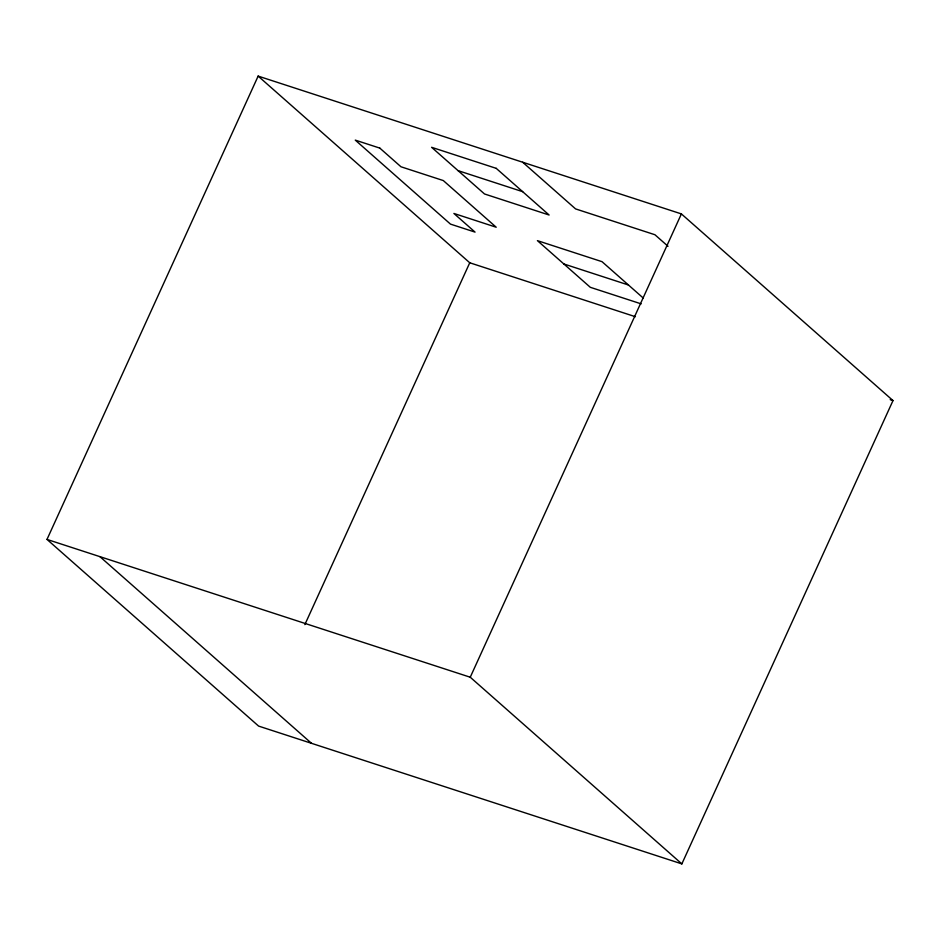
<?xml version="1.0" encoding="UTF-8"?>
<svg xmlns="http://www.w3.org/2000/svg" width="940" height="940" viewBox="0 0 940 940"><rect width="100%" height="100%" fill="white"/><g stroke="black" fill="none" stroke-linecap="round" stroke-linejoin="round"><path stroke-width="1.41" d="M47 539.419L258.147 76.105L681.394 213.909L893 400.581L681.852 863.895L258.606 726.091L47 539.419L470.247 677.223L681.852 863.895M304.854 624.618L469.753 262.777L258.147 76.105M470.247 677.223L681.394 213.909M458.05 170.633L522.675 191.678M563.859 263.976L628.472 285.008M641.174 303.867L590.308 287.311L537.41 240.64L602.023 261.673L643.289 298.086M469.753 262.777L635.428 316.721M890.215 399.676L893 400.581M668.023 246.28L654.933 234.742L575.574 208.903L522.675 162.232M99.91 556.644L311.516 743.317M496.214 168.342L431.601 147.298L484.511 193.969L549.125 215.013L496.214 168.342M379.819 148.109L355.273 140.119L450.495 224.12L475.053 232.109L453.891 213.451L496.214 227.233L443.304 180.562L400.981 166.78L379.819 148.109"/></g></svg>
